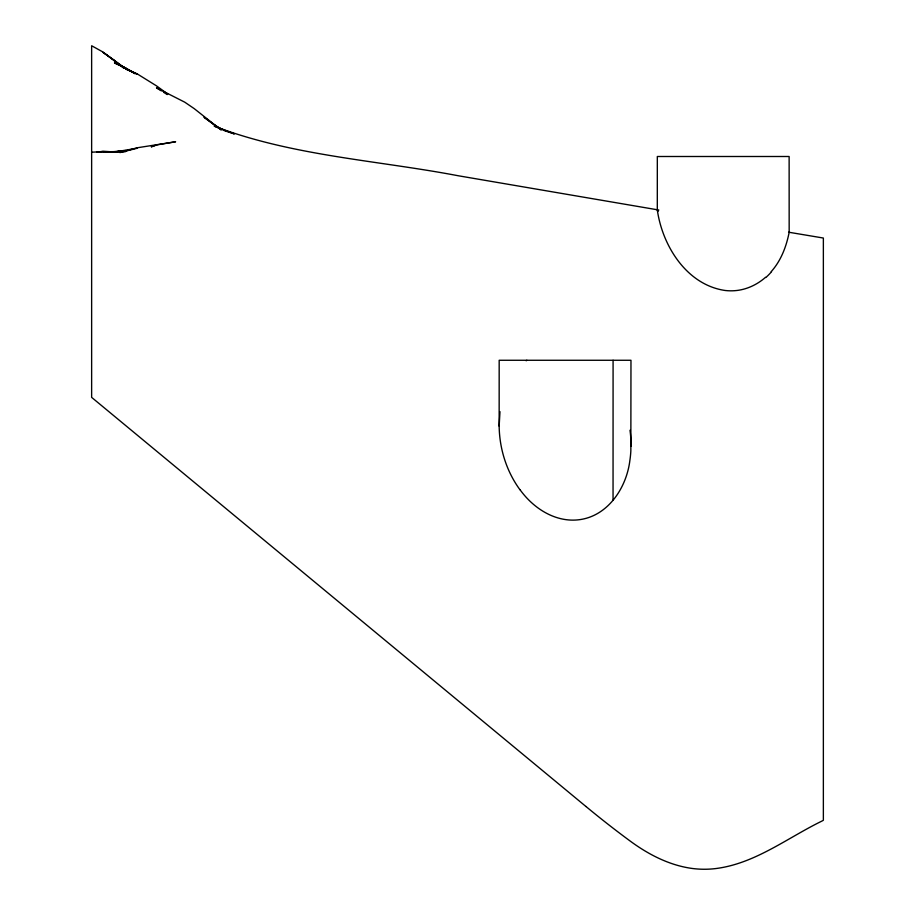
<?xml version="1.0" encoding="UTF-8"?>
<svg xmlns="http://www.w3.org/2000/svg" width="915" height="915" viewBox="0 0 915 915"><rect width="100%" height="100%" fill="white"/><g stroke="black" fill="none" stroke-linecap="round" stroke-linejoin="round"><path stroke-width="1.37" d="M519.892 489.651C506.51 471.362 499.453 448.716 499.155 426.127L499.178 360.27L630.973 360.27L630.847 450.878A165.398 129.839 8.7 0 1 629.863 460.554C626.432 488.416 607.148 517.421 577.056 519.949A40.214 31.568 8.7 0 1 568.261 519.914C551.562 518.359 536.522 508.912 525.53 496.582A104.802 82.007 9.1 0 1 519.949 489.628M765.535 277.302C757.574 284.325 747.612 289.174 737.033 290.467A40.557 31.842 8.7 0 1 725.343 290.512C686.73 285.022 662.38 245.861 657.302 209.901L657.325 156.499L789.13 156.499L789.165 232.284C786.362 246.535 781.044 260.638 771.242 271.595M630.995 446.257L630.847 439.2A174.731 137.17 8.7 0 0 630 430.244M499.979 411.659L499.155 426.127M657.302 209.901L658.102 211.354M613.05 500.311L613.084 360.27M151.398 146.835L156.499 144.959L175.623 141.768L137.387 147.75L126.625 150.643M151.398 146.732L156.499 144.97M119.899 152.45L122.587 151.73M119.899 152.565L137.387 148.207L114.512 151.993L103.075 151.799L125.95 151.455L106.895 152.313L125.95 150.609L114.512 151.993L103.075 151.227L96.727 152.279M97.997 152.29L103.075 151.638L91.637 152.21M658.834 210.027L458.278 175.76C376.797 160.217 292.194 155.985 214.19 126.133L234.377 133.933L224.347 130.662L214.19 124.795L204.022 117.246L221.304 129.873M788.581 232.204L823.363 238.037L823.363 820.286L821.739 821.167C786.957 838.14 754.601 863.954 715.027 868.655A94.314 94.314 0 0 1 692.575 868.507C669.963 865.533 649.09 854.862 630.847 841.548A974.006 974.006 0 0 1 585.966 806.492M161.28 90.837L156.499 87.851L184.739 102.171L194.209 108.622L220.961 129.804M163.671 92.335L167.251 94.577M167.742 94.062L156.499 85.861L137.387 73.989L125.95 69.117L137.387 74.218L125.95 68.442L135.1 73.692L125.95 68.168L114.512 62.929L125.95 68.282L114.512 61.923L125.95 68.808L103.075 52.395L114.512 60.413L118.676 64.325M123.88 68.179L103.075 52.075L91.637 45.75L91.637 397.373L585.955 806.504M123.88 68.076L114.512 60.562L118.676 64.427M526.171 360.785A76.711 60.218 8.7 0 1 526.857 360.247M771.517 271.732A82.476 62.14 4.7 0 1 765.855 277.508"/></g></svg>
